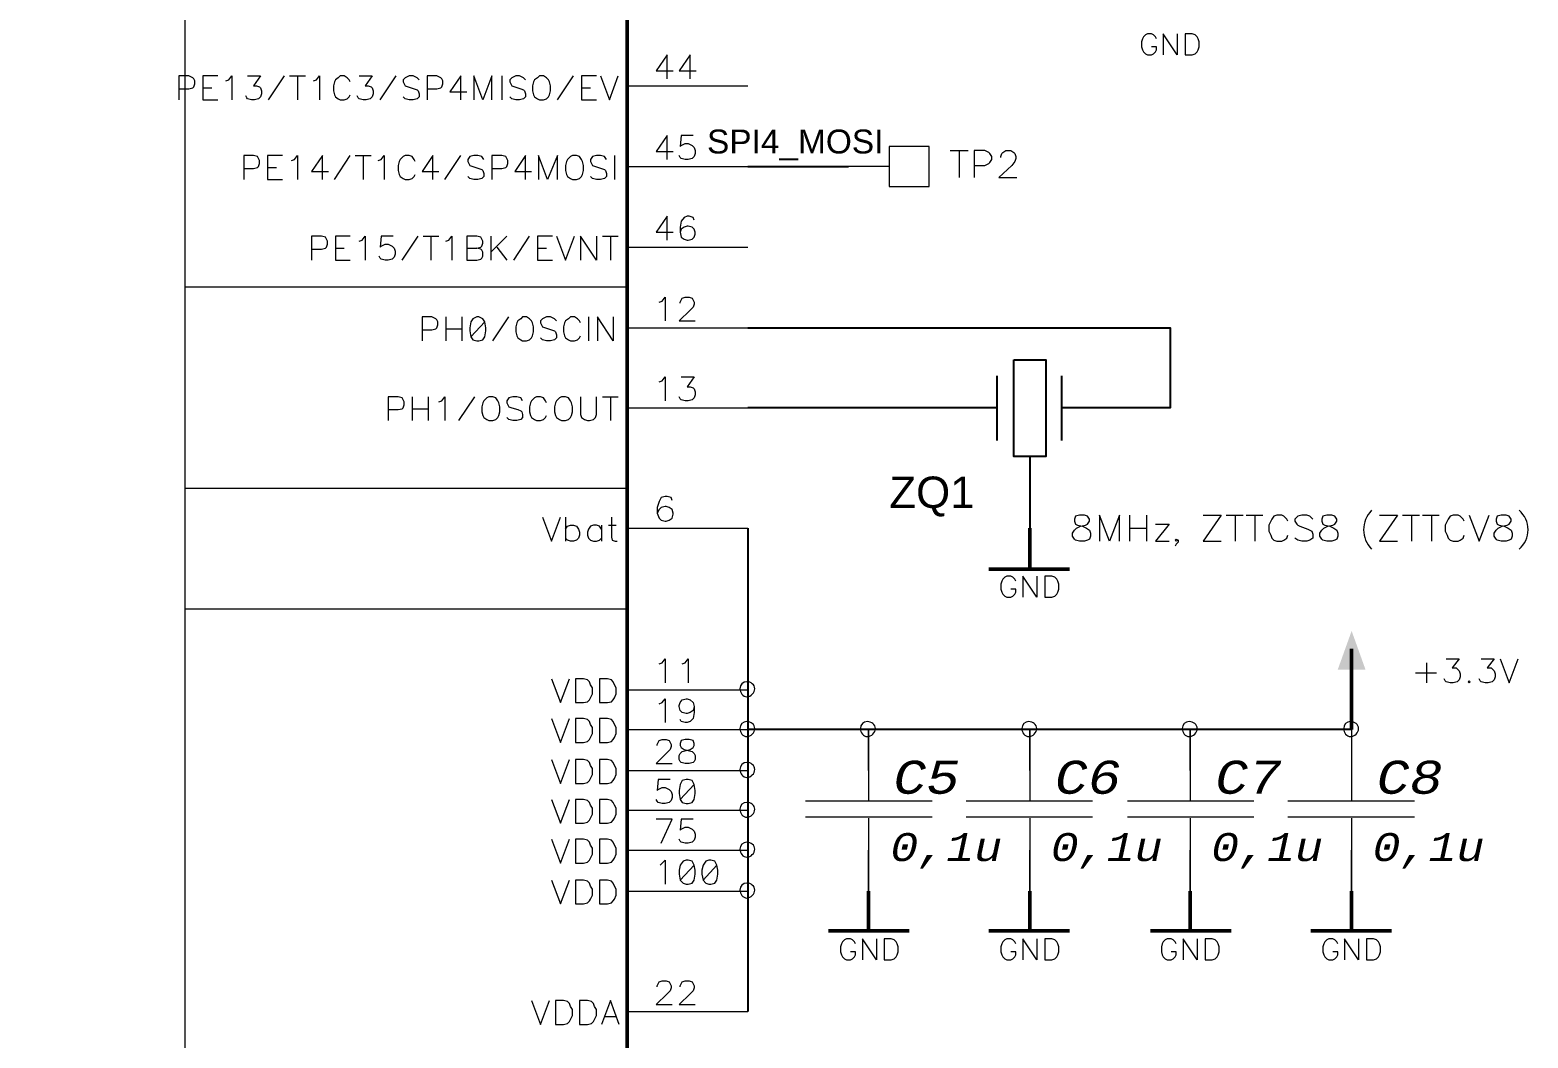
# Model space of a CAD drawing. Header units: millimetres. Extents: x -2024 to 917, y -725 to 13.
# Drawn here: x -1474.2 to -1411.6, y -160.2 to -118 of the extents above; entities that cross this region are included whole.
import ezdxf

# ---------------------------------------------------------------- set-up
doc = ezdxf.new("R2010")
doc.units = ezdxf.units.MM
doc.styles.add('PDF Arial', font='arial.ttf')
doc.styles.add('PDF Courier New Italic', font='couri.ttf')
doc.styles.get("Standard").update_dxf_attribs({"font": 'arial.ttf'})

msp = doc.modelspace()

# ---------------------------------------------------------------- linework, layer by layer
at = {"color": 7, "lineweight": 50}
msp.add_lwpolyline([(-1449.233, -21.143), (-1449.233, -192.685), (-1494.649, -192.685), (-1494.649, -21.143)], close=True, dxfattribs=at)
at = {"color": 7, "lineweight": 18}
for points in [[(-1467.733, -21.143), (-1467.733, -192.685)], [(-1427.108, -118.393), (-1427.149, -118.31), (-1427.233, -118.227), (-1427.316, -118.185), (-1427.483, -118.185), (-1427.566, -118.227), (-1427.649, -118.31), (-1427.691, -118.393), (-1427.733, -118.518), (-1427.733, -118.727), (-1427.691, -118.852), (-1427.649, -118.935), (-1427.566, -119.018), (-1427.483, -119.06), (-1427.316, -119.06), (-1427.233, -119.018), (-1427.149, -118.935), (-1427.108, -118.852), (-1427.108, -118.727), (-1427.316, -118.727)], [(-1426.233, -118.185), (-1426.233, -119.06), (-1426.816, -118.185), (-1426.816, -119.06)], [(-1447.566, -120.06), (-1447.566, -119.06), (-1448.024, -119.727), (-1447.316, -119.727)], [(-1446.608, -120.06), (-1446.608, -119.06), (-1447.066, -119.727), (-1446.358, -119.727)], [(-1467.983, -120.477), (-1467.566, -120.477), (-1467.399, -120.435), (-1467.358, -120.393), (-1467.316, -120.268), (-1467.316, -120.143), (-1467.358, -120.06), (-1467.399, -120.018), (-1467.566, -119.935), (-1467.983, -119.935), (-1467.983, -120.935)], [(-1466.358, -119.935), (-1466.983, -119.935), (-1466.983, -120.935), (-1466.358, -120.935)], [(-1466.024, -120.143), (-1465.899, -120.102), (-1465.774, -119.935), (-1465.774, -120.935)], [(-1465.108, -119.935), (-1464.566, -119.935), (-1464.858, -120.352), (-1464.733, -120.352), (-1464.608, -120.393), (-1464.566, -120.435), (-1464.524, -120.56), (-1464.524, -120.685), (-1464.566, -120.81), (-1464.649, -120.893), (-1464.816, -120.935), (-1464.941, -120.935), (-1465.108, -120.893), (-1465.149, -120.852), (-1465.191, -120.768)], [(-1464.233, -120.935), (-1463.566, -119.935)], [(-1463.358, -119.935), (-1462.691, -119.935)], [(-1463.024, -119.935), (-1463.024, -120.935)], [(-1462.358, -120.143), (-1462.233, -120.102), (-1462.108, -119.935), (-1462.108, -120.935)], [(-1460.816, -120.185), (-1460.858, -120.102), (-1460.941, -120.018), (-1461.066, -119.935), (-1461.233, -119.935), (-1461.316, -120.018), (-1461.441, -120.102), (-1461.483, -120.185), (-1461.524, -120.352), (-1461.524, -120.56), (-1461.483, -120.727), (-1461.441, -120.81), (-1461.316, -120.893), (-1461.233, -120.935), (-1461.066, -120.935), (-1460.941, -120.893), (-1460.858, -120.81), (-1460.816, -120.727)], [(-1460.441, -119.935), (-1459.899, -119.935), (-1460.191, -120.352), (-1460.066, -120.352), (-1459.941, -120.393), (-1459.899, -120.435), (-1459.858, -120.56), (-1459.858, -120.685), (-1459.899, -120.81), (-1459.983, -120.893), (-1460.149, -120.935), (-1460.274, -120.935), (-1460.441, -120.893), (-1460.483, -120.852), (-1460.524, -120.768)], [(-1459.566, -120.935), (-1458.899, -119.935)], [(-1457.941, -120.102), (-1458.024, -120.018), (-1458.191, -119.935), (-1458.358, -119.935), (-1458.524, -120.018), (-1458.608, -120.102), (-1458.608, -120.185), (-1458.566, -120.268), (-1458.524, -120.352), (-1458.399, -120.393), (-1458.149, -120.477), (-1458.024, -120.518), (-1457.983, -120.56), (-1457.941, -120.685), (-1457.941, -120.81), (-1458.024, -120.893), (-1458.191, -120.935), (-1458.358, -120.935), (-1458.524, -120.893), (-1458.608, -120.81)], [(-1457.608, -120.477), (-1457.191, -120.477), (-1457.024, -120.435), (-1456.983, -120.393), (-1456.941, -120.268), (-1456.941, -120.143), (-1456.983, -120.06), (-1457.024, -120.018), (-1457.191, -119.935), (-1457.608, -119.935), (-1457.608, -120.935)], [(-1456.191, -120.935), (-1456.191, -119.935), (-1456.649, -120.602), (-1455.941, -120.602)], [(-1454.899, -120.935), (-1454.899, -119.935), (-1455.274, -120.935), (-1455.649, -119.935), (-1455.649, -120.935)], [(-1454.483, -119.935), (-1454.483, -120.935)], [(-1453.483, -120.102), (-1453.566, -120.018), (-1453.733, -119.935), (-1453.899, -119.935), (-1454.066, -120.018), (-1454.149, -120.102), (-1454.149, -120.185), (-1454.108, -120.268), (-1454.066, -120.352), (-1453.941, -120.393), (-1453.691, -120.477), (-1453.566, -120.518), (-1453.524, -120.56), (-1453.483, -120.685), (-1453.483, -120.81), (-1453.566, -120.893), (-1453.733, -120.935), (-1453.899, -120.935), (-1454.066, -120.893), (-1454.149, -120.81)], [(-1452.149, -120.935), (-1451.483, -119.935)], [(-1450.524, -119.935), (-1451.149, -119.935), (-1451.149, -120.935), (-1450.524, -120.935)], [(-1450.358, -119.935), (-1449.983, -120.935), (-1449.608, -119.935)], [(-1466.983, -120.435), (-1466.608, -120.435)], [(-1451.149, -120.435), (-1450.774, -120.435)], [(-1447.566, -123.435), (-1447.566, -122.435), (-1448.024, -123.102), (-1447.316, -123.102)], [(-1446.483, -122.435), (-1446.983, -122.435), (-1447.024, -122.893), (-1446.983, -122.852), (-1446.816, -122.768), (-1446.691, -122.768), (-1446.524, -122.852), (-1446.441, -122.935), (-1446.399, -123.06), (-1446.399, -123.185), (-1446.441, -123.31), (-1446.524, -123.393), (-1446.691, -123.435), (-1446.816, -123.435), (-1446.983, -123.393), (-1447.024, -123.352), (-1447.066, -123.268)], [(-1465.274, -123.81), (-1464.858, -123.81), (-1464.691, -123.768), (-1464.649, -123.727), (-1464.608, -123.602), (-1464.608, -123.477), (-1464.649, -123.393), (-1464.691, -123.31), (-1464.858, -123.268), (-1465.274, -123.268), (-1465.274, -124.268)], [(-1463.649, -123.268), (-1464.274, -123.268), (-1464.274, -124.268), (-1463.649, -124.268)], [(-1463.274, -123.477), (-1463.149, -123.435), (-1463.024, -123.268), (-1463.024, -124.268)], [(-1461.983, -124.268), (-1461.983, -123.268), (-1462.441, -123.935), (-1461.733, -123.935)], [(-1461.483, -124.268), (-1460.816, -123.268)], [(-1460.608, -123.268), (-1459.941, -123.268)], [(-1460.274, -123.268), (-1460.274, -124.268)], [(-1459.649, -123.477), (-1459.524, -123.435), (-1459.399, -123.268), (-1459.399, -124.268)], [(-1458.108, -123.518), (-1458.149, -123.435), (-1458.233, -123.31), (-1458.358, -123.268), (-1458.524, -123.268), (-1458.608, -123.31), (-1458.733, -123.435), (-1458.774, -123.518), (-1458.816, -123.685), (-1458.816, -123.893), (-1458.774, -124.06), (-1458.733, -124.143), (-1458.608, -124.227), (-1458.524, -124.268), (-1458.358, -124.268), (-1458.233, -124.227), (-1458.149, -124.143), (-1458.108, -124.06)], [(-1457.358, -124.268), (-1457.358, -123.268), (-1457.816, -123.935), (-1457.108, -123.935)], [(-1456.858, -124.268), (-1456.191, -123.268)], [(-1455.233, -123.435), (-1455.316, -123.31), (-1455.483, -123.268), (-1455.649, -123.268), (-1455.816, -123.31), (-1455.899, -123.435), (-1455.899, -123.518), (-1455.858, -123.602), (-1455.816, -123.685), (-1455.691, -123.727), (-1455.441, -123.81), (-1455.316, -123.852), (-1455.274, -123.893), (-1455.233, -124.018), (-1455.233, -124.143), (-1455.316, -124.227), (-1455.483, -124.268), (-1455.649, -124.268), (-1455.816, -124.227), (-1455.899, -124.143)], [(-1454.899, -123.81), (-1454.483, -123.81), (-1454.316, -123.768), (-1454.274, -123.727), (-1454.233, -123.602), (-1454.233, -123.477), (-1454.274, -123.393), (-1454.316, -123.31), (-1454.483, -123.268), (-1454.899, -123.268), (-1454.899, -124.268)], [(-1453.483, -124.268), (-1453.483, -123.268), (-1453.941, -123.935), (-1453.233, -123.935)], [(-1452.149, -124.268), (-1452.149, -123.268), (-1452.566, -124.268), (-1452.941, -123.268), (-1452.941, -124.268)], [(-1450.108, -123.435), (-1450.191, -123.31), (-1450.358, -123.268), (-1450.524, -123.268), (-1450.691, -123.31), (-1450.774, -123.435), (-1450.774, -123.518), (-1450.733, -123.602), (-1450.691, -123.685), (-1450.566, -123.727), (-1450.316, -123.81), (-1450.191, -123.852), (-1450.149, -123.893), (-1450.108, -124.018), (-1450.108, -124.143), (-1450.191, -124.227), (-1450.358, -124.268), (-1450.524, -124.268), (-1450.691, -124.227), (-1450.774, -124.143)], [(-1449.774, -123.268), (-1449.774, -124.268)], [(-1435.733, -123.06), (-1434.983, -123.06)], [(-1435.358, -123.06), (-1435.358, -124.185)], [(-1434.733, -123.685), (-1434.274, -123.685), (-1434.108, -123.602), (-1434.066, -123.56), (-1433.983, -123.435), (-1433.983, -123.31), (-1434.066, -123.185), (-1434.108, -123.143), (-1434.274, -123.06), (-1434.733, -123.06), (-1434.733, -124.185)], [(-1433.608, -123.352), (-1433.608, -123.31), (-1433.566, -123.185), (-1433.524, -123.143), (-1433.399, -123.06), (-1433.191, -123.06), (-1433.066, -123.143), (-1433.024, -123.185), (-1432.983, -123.31), (-1432.983, -123.393), (-1433.024, -123.518), (-1433.149, -123.685), (-1433.691, -124.185), (-1432.941, -124.185)], [(-1464.274, -123.768), (-1463.899, -123.768)], [(-1447.566, -126.81), (-1447.566, -125.81), (-1448.024, -126.477), (-1447.316, -126.477)], [(-1446.441, -125.977), (-1446.483, -125.852), (-1446.649, -125.81), (-1446.733, -125.81), (-1446.858, -125.852), (-1446.983, -126.018), (-1447.024, -126.268), (-1447.024, -126.477), (-1446.983, -126.685), (-1446.858, -126.768), (-1446.733, -126.81), (-1446.691, -126.81), (-1446.524, -126.768), (-1446.441, -126.685), (-1446.399, -126.56), (-1446.399, -126.477), (-1446.441, -126.352), (-1446.524, -126.268), (-1446.691, -126.227), (-1446.733, -126.227), (-1446.858, -126.268), (-1446.983, -126.352), (-1447.024, -126.477)], [(-1462.441, -127.185), (-1462.024, -127.185), (-1461.858, -127.143), (-1461.816, -127.102), (-1461.774, -126.977), (-1461.774, -126.852), (-1461.816, -126.768), (-1461.858, -126.685), (-1462.024, -126.643), (-1462.441, -126.643), (-1462.441, -127.643)], [(-1460.816, -126.643), (-1461.441, -126.643), (-1461.441, -127.643), (-1460.816, -127.643)], [(-1461.441, -127.143), (-1461.066, -127.143)], [(-1460.441, -126.852), (-1460.316, -126.81), (-1460.191, -126.643), (-1460.191, -127.643)], [(-1459.024, -126.643), (-1459.524, -126.643), (-1459.566, -127.102), (-1459.524, -127.06), (-1459.358, -126.977), (-1459.233, -126.977), (-1459.066, -127.06), (-1458.983, -127.143), (-1458.941, -127.268), (-1458.941, -127.393), (-1458.983, -127.518), (-1459.066, -127.602), (-1459.233, -127.643), (-1459.358, -127.643), (-1459.524, -127.602), (-1459.566, -127.56), (-1459.608, -127.477)], [(-1458.649, -127.643), (-1457.983, -126.643)], [(-1457.774, -126.643), (-1457.108, -126.643)], [(-1457.441, -126.643), (-1457.441, -127.643)], [(-1456.816, -126.852), (-1456.691, -126.81), (-1456.566, -126.643), (-1456.566, -127.643)], [(-1455.941, -127.143), (-1455.524, -127.143)], [(-1454.941, -126.643), (-1454.941, -127.643)], [(-1454.274, -126.643), (-1454.941, -127.31)], [(-1454.691, -127.102), (-1454.274, -127.643)], [(-1453.983, -127.643), (-1453.316, -126.643)], [(-1452.358, -126.643), (-1452.983, -126.643), (-1452.983, -127.643), (-1452.358, -127.643)], [(-1452.983, -127.143), (-1452.608, -127.143)], [(-1452.191, -126.643), (-1451.816, -127.643), (-1451.441, -126.643)], [(-1450.524, -126.643), (-1450.524, -127.643), (-1451.191, -126.643), (-1451.191, -127.643)], [(-1450.274, -126.643), (-1449.608, -126.643)], [(-1449.941, -126.643), (-1449.941, -127.643)], [(-1449.233, -128.768), (-1467.733, -128.768)], [(-1447.899, -129.393), (-1447.774, -129.352), (-1447.649, -129.185), (-1447.649, -130.185)], [(-1447.024, -129.435), (-1447.024, -129.393), (-1446.983, -129.31), (-1446.941, -129.227), (-1446.816, -129.185), (-1446.649, -129.185), (-1446.524, -129.227), (-1446.483, -129.31), (-1446.441, -129.393), (-1446.441, -129.477), (-1446.483, -129.602), (-1446.608, -129.727), (-1447.066, -130.185), (-1446.399, -130.185)], [(-1457.816, -130.56), (-1457.399, -130.56), (-1457.233, -130.518), (-1457.191, -130.477), (-1457.149, -130.352), (-1457.149, -130.227), (-1457.191, -130.143), (-1457.233, -130.102), (-1457.399, -130.018), (-1457.816, -130.018), (-1457.816, -131.018)], [(-1456.816, -130.018), (-1456.816, -131.018)], [(-1456.149, -130.018), (-1456.149, -131.018)], [(-1455.191, -130.227), (-1455.774, -130.852)], [(-1454.858, -131.018), (-1454.191, -130.018)], [(-1452.191, -130.185), (-1452.274, -130.102), (-1452.441, -130.018), (-1452.608, -130.018), (-1452.774, -130.102), (-1452.858, -130.185), (-1452.858, -130.268), (-1452.816, -130.352), (-1452.774, -130.435), (-1452.649, -130.477), (-1452.399, -130.56), (-1452.274, -130.602), (-1452.233, -130.643), (-1452.191, -130.768), (-1452.191, -130.893), (-1452.274, -130.977), (-1452.441, -131.018), (-1452.608, -131.018), (-1452.774, -130.977), (-1452.858, -130.893)], [(-1451.191, -130.268), (-1451.233, -130.185), (-1451.316, -130.102), (-1451.441, -130.018), (-1451.608, -130.018), (-1451.691, -130.102), (-1451.816, -130.185), (-1451.858, -130.268), (-1451.899, -130.435), (-1451.899, -130.643), (-1451.858, -130.81), (-1451.816, -130.893), (-1451.691, -130.977), (-1451.608, -131.018), (-1451.441, -131.018), (-1451.316, -130.977), (-1451.233, -130.893), (-1451.191, -130.81)], [(-1450.858, -130.018), (-1450.858, -131.018)], [(-1449.816, -130.018), (-1449.816, -131.018), (-1450.483, -130.018), (-1450.483, -131.018)], [(-1456.816, -130.518), (-1456.149, -130.518)], [(-1447.899, -132.727), (-1447.774, -132.685), (-1447.649, -132.518), (-1447.649, -133.518)], [(-1446.983, -132.518), (-1446.441, -132.518), (-1446.733, -132.935), (-1446.608, -132.935), (-1446.483, -132.977), (-1446.441, -133.018), (-1446.399, -133.143), (-1446.399, -133.268), (-1446.441, -133.393), (-1446.524, -133.477), (-1446.691, -133.518), (-1446.816, -133.518), (-1446.983, -133.477), (-1447.024, -133.435), (-1447.066, -133.352)], [(-1459.233, -133.893), (-1458.816, -133.893), (-1458.649, -133.852), (-1458.608, -133.81), (-1458.566, -133.685), (-1458.566, -133.56), (-1458.608, -133.477), (-1458.649, -133.393), (-1458.816, -133.352), (-1459.233, -133.352), (-1459.233, -134.352)], [(-1458.233, -133.352), (-1458.233, -134.352)], [(-1457.566, -133.352), (-1457.566, -134.352)], [(-1457.108, -133.56), (-1456.983, -133.518), (-1456.858, -133.352), (-1456.858, -134.352)], [(-1456.274, -134.352), (-1455.608, -133.352)], [(-1453.608, -133.518), (-1453.691, -133.393), (-1453.858, -133.352), (-1454.024, -133.352), (-1454.191, -133.393), (-1454.274, -133.518), (-1454.274, -133.602), (-1454.233, -133.685), (-1454.191, -133.768), (-1454.066, -133.81), (-1453.816, -133.893), (-1453.691, -133.935), (-1453.649, -133.977), (-1453.608, -134.102), (-1453.608, -134.227), (-1453.691, -134.31), (-1453.858, -134.352), (-1454.024, -134.352), (-1454.191, -134.31), (-1454.274, -134.227)], [(-1452.608, -133.602), (-1452.649, -133.518), (-1452.733, -133.393), (-1452.858, -133.352), (-1453.024, -133.352), (-1453.108, -133.393), (-1453.233, -133.518), (-1453.274, -133.602), (-1453.316, -133.768), (-1453.316, -133.977), (-1453.274, -134.143), (-1453.233, -134.227), (-1453.108, -134.31), (-1453.024, -134.352), (-1452.858, -134.352), (-1452.733, -134.31), (-1452.649, -134.227), (-1452.608, -134.143)], [(-1451.191, -133.352), (-1451.191, -134.102), (-1451.149, -134.227), (-1451.024, -134.31), (-1450.899, -134.352), (-1450.816, -134.352), (-1450.649, -134.31), (-1450.566, -134.227), (-1450.524, -134.102), (-1450.524, -133.352)], [(-1450.274, -133.352), (-1449.608, -133.352)], [(-1449.941, -133.352), (-1449.941, -134.352)], [(-1458.233, -133.852), (-1457.566, -133.852)], [(-1449.233, -137.185), (-1467.733, -137.185)], [(-1447.358, -137.685), (-1447.399, -137.56), (-1447.566, -137.518), (-1447.649, -137.518), (-1447.816, -137.56), (-1447.899, -137.727), (-1447.983, -137.977), (-1447.983, -138.227), (-1447.899, -138.435), (-1447.816, -138.518), (-1447.649, -138.56), (-1447.608, -138.56), (-1447.483, -138.518), (-1447.358, -138.435), (-1447.316, -138.268), (-1447.316, -138.227), (-1447.358, -138.06), (-1447.483, -137.977), (-1447.608, -137.935), (-1447.649, -137.935), (-1447.816, -137.977), (-1447.899, -138.06), (-1447.983, -138.227)], [(-1452.774, -138.393), (-1452.399, -139.393), (-1452.024, -138.393)], [(-1451.816, -138.393), (-1451.816, -139.393)], [(-1449.899, -138.393), (-1449.899, -139.227), (-1449.858, -139.352), (-1449.733, -139.393), (-1449.649, -139.393)], [(-1428.649, -139.393), (-1428.649, -138.31), (-1429.066, -139.393), (-1429.483, -138.31), (-1429.483, -139.393)], [(-1428.233, -138.31), (-1428.233, -139.393)], [(-1427.524, -138.31), (-1427.524, -139.393)], [(-1425.149, -138.31), (-1424.399, -138.31), (-1425.149, -139.393), (-1424.399, -139.393)], [(-1424.191, -138.31), (-1423.483, -138.31)], [(-1423.816, -138.31), (-1423.816, -139.393)], [(-1423.358, -138.31), (-1422.649, -138.31)], [(-1422.983, -138.31), (-1422.983, -139.393)], [(-1421.608, -138.56), (-1421.649, -138.477), (-1421.774, -138.352), (-1421.858, -138.31), (-1422.066, -138.31), (-1422.191, -138.352), (-1422.274, -138.477), (-1422.316, -138.56), (-1422.399, -138.727), (-1422.399, -138.977), (-1422.316, -139.143), (-1422.274, -139.268), (-1422.191, -139.352), (-1422.066, -139.393), (-1421.858, -139.393), (-1421.774, -139.352), (-1421.649, -139.268), (-1421.608, -139.143)], [(-1420.566, -138.477), (-1420.691, -138.352), (-1420.816, -138.31), (-1421.024, -138.31), (-1421.191, -138.352), (-1421.316, -138.477), (-1421.316, -138.56), (-1421.233, -138.685), (-1421.191, -138.727), (-1421.108, -138.768), (-1420.774, -138.893), (-1420.691, -138.935), (-1420.608, -138.977), (-1420.566, -139.102), (-1420.566, -139.268), (-1420.691, -139.352), (-1420.816, -139.393), (-1421.024, -139.393), (-1421.191, -139.352), (-1421.316, -139.268)], [(-1417.774, -138.31), (-1417.024, -138.31), (-1417.774, -139.393), (-1417.024, -139.393)], [(-1416.816, -138.31), (-1416.108, -138.31)], [(-1416.441, -138.31), (-1416.441, -139.393)], [(-1415.983, -138.31), (-1415.274, -138.31)], [(-1415.608, -138.31), (-1415.608, -139.393)], [(-1414.233, -138.56), (-1414.274, -138.477), (-1414.399, -138.352), (-1414.483, -138.31), (-1414.691, -138.31), (-1414.816, -138.352), (-1414.899, -138.477), (-1414.941, -138.56), (-1415.024, -138.727), (-1415.024, -138.977), (-1414.941, -139.143), (-1414.899, -139.268), (-1414.816, -139.352), (-1414.691, -139.393), (-1414.483, -139.393), (-1414.399, -139.352), (-1414.274, -139.268), (-1414.233, -139.143)], [(-1414.024, -138.31), (-1413.608, -139.393), (-1413.191, -138.31)], [(-1451.816, -138.893), (-1451.733, -138.768), (-1451.608, -138.727), (-1451.483, -138.727), (-1451.358, -138.768), (-1451.274, -138.893), (-1451.233, -139.018), (-1451.233, -139.143), (-1451.274, -139.268), (-1451.358, -139.352), (-1451.483, -139.393), (-1451.608, -139.393), (-1451.733, -139.352), (-1451.816, -139.268)], [(-1450.316, -138.893), (-1450.399, -138.768), (-1450.524, -138.727), (-1450.649, -138.727), (-1450.774, -138.768), (-1450.858, -138.893), (-1450.899, -139.018), (-1450.899, -139.143), (-1450.858, -139.268), (-1450.774, -139.352), (-1450.649, -139.393), (-1450.524, -139.393), (-1450.399, -139.352), (-1450.316, -139.268)], [(-1450.316, -138.727), (-1450.316, -139.393)], [(-1450.024, -138.727), (-1449.691, -138.727)], [(-1428.233, -138.852), (-1427.524, -138.852)], [(-1427.149, -138.685), (-1426.566, -138.685), (-1427.149, -139.393), (-1426.566, -139.393)], [(-1426.191, -139.352), (-1426.274, -139.393), (-1426.316, -139.352), (-1426.274, -139.31), (-1426.191, -139.352), (-1426.191, -139.435), (-1426.274, -139.518), (-1426.316, -139.602)], [(-1432.983, -141.06), (-1433.024, -140.977), (-1433.108, -140.893), (-1433.191, -140.852), (-1433.358, -140.852), (-1433.441, -140.893), (-1433.524, -140.977), (-1433.566, -141.06), (-1433.608, -141.185), (-1433.608, -141.393), (-1433.566, -141.518), (-1433.524, -141.602), (-1433.441, -141.685), (-1433.358, -141.727), (-1433.191, -141.727), (-1433.108, -141.685), (-1433.024, -141.602), (-1432.983, -141.518), (-1432.983, -141.393), (-1433.191, -141.393)], [(-1432.108, -140.852), (-1432.108, -141.727), (-1432.691, -140.852), (-1432.691, -141.727)], [(-1449.233, -142.227), (-1467.733, -142.227)], [(-1447.899, -144.518), (-1447.774, -144.477), (-1447.649, -144.31), (-1447.649, -145.31)], [(-1446.941, -144.518), (-1446.816, -144.477), (-1446.691, -144.31), (-1446.691, -145.31)], [(-1415.816, -144.477), (-1415.816, -145.31)], [(-1414.983, -144.31), (-1414.441, -144.31), (-1414.733, -144.685), (-1414.566, -144.685), (-1414.483, -144.768), (-1414.441, -144.81), (-1414.399, -144.935), (-1414.399, -145.06), (-1414.441, -145.185), (-1414.524, -145.268), (-1414.691, -145.31), (-1414.816, -145.31), (-1414.983, -145.268), (-1415.024, -145.227), (-1415.066, -145.143)], [(-1413.524, -144.31), (-1412.983, -144.31), (-1413.274, -144.685), (-1413.108, -144.685), (-1413.024, -144.768), (-1412.983, -144.81), (-1412.941, -144.935), (-1412.941, -145.06), (-1412.983, -145.185), (-1413.066, -145.268), (-1413.233, -145.31), (-1413.358, -145.31), (-1413.524, -145.268), (-1413.566, -145.227), (-1413.608, -145.143)], [(-1412.733, -144.31), (-1412.358, -145.31), (-1411.983, -144.31)], [(-1452.399, -145.143), (-1452.024, -146.143), (-1451.649, -145.143)], [(-1416.274, -144.893), (-1415.399, -144.893)], [(-1447.899, -146.185), (-1447.774, -146.143), (-1447.649, -145.977), (-1447.649, -146.977)], [(-1446.441, -146.31), (-1446.483, -146.477), (-1446.608, -146.56), (-1446.733, -146.602), (-1446.774, -146.602), (-1446.941, -146.56), (-1447.024, -146.477), (-1447.066, -146.31), (-1447.066, -146.268), (-1447.024, -146.143), (-1446.941, -146.018), (-1446.774, -145.977), (-1446.733, -145.977), (-1446.608, -146.018), (-1446.483, -146.143), (-1446.441, -146.31), (-1446.441, -146.56), (-1446.483, -146.81), (-1446.608, -146.935), (-1446.733, -146.977), (-1446.816, -146.977), (-1446.983, -146.935), (-1447.024, -146.852)], [(-1452.399, -146.81), (-1452.024, -147.81), (-1451.649, -146.81)], [(-1447.983, -147.935), (-1447.983, -147.893), (-1447.941, -147.81), (-1447.899, -147.727), (-1447.774, -147.685), (-1447.608, -147.685), (-1447.483, -147.727), (-1447.441, -147.81), (-1447.399, -147.893), (-1447.399, -147.977), (-1447.441, -148.102), (-1447.566, -148.227), (-1448.024, -148.685), (-1447.358, -148.685)], [(-1452.399, -148.518), (-1452.024, -149.518), (-1451.649, -148.518)], [(-1447.441, -149.352), (-1447.941, -149.352), (-1447.983, -149.81), (-1447.941, -149.768), (-1447.774, -149.685), (-1447.649, -149.685), (-1447.483, -149.768), (-1447.399, -149.852), (-1447.358, -149.977), (-1447.358, -150.102), (-1447.399, -150.227), (-1447.483, -150.31), (-1447.649, -150.352), (-1447.774, -150.352), (-1447.941, -150.31), (-1447.983, -150.268), (-1448.024, -150.185)], [(-1446.441, -149.56), (-1447.024, -150.185)], [(-1452.399, -150.185), (-1452.024, -151.185), (-1451.649, -150.185)], [(-1447.816, -152.018), (-1447.358, -151.018), (-1448.024, -151.018)], [(-1446.483, -151.018), (-1446.983, -151.018), (-1447.024, -151.477), (-1446.983, -151.435), (-1446.816, -151.352), (-1446.691, -151.352), (-1446.524, -151.435), (-1446.441, -151.518), (-1446.399, -151.643), (-1446.399, -151.768), (-1446.441, -151.893), (-1446.524, -151.977), (-1446.691, -152.018), (-1446.816, -152.018), (-1446.983, -151.977), (-1447.024, -151.935), (-1447.066, -151.852)], [(-1452.399, -151.852), (-1452.024, -152.852), (-1451.649, -151.852)], [(-1447.858, -152.935), (-1447.774, -152.852), (-1447.649, -152.727), (-1447.649, -153.727)], [(-1446.441, -152.935), (-1447.024, -153.56)], [(-1445.483, -152.935), (-1446.066, -153.56)], [(-1452.399, -153.56), (-1452.024, -154.56), (-1451.649, -153.56)], [(-1439.691, -156.227), (-1439.733, -156.143), (-1439.816, -156.06), (-1439.899, -156.018), (-1440.066, -156.018), (-1440.149, -156.06), (-1440.233, -156.143), (-1440.274, -156.227), (-1440.316, -156.352), (-1440.316, -156.56), (-1440.274, -156.685), (-1440.233, -156.768), (-1440.149, -156.852), (-1440.066, -156.893), (-1439.899, -156.893), (-1439.816, -156.852), (-1439.733, -156.768), (-1439.691, -156.685), (-1439.691, -156.56), (-1439.899, -156.56)], [(-1438.816, -156.018), (-1438.816, -156.893), (-1439.399, -156.018), (-1439.399, -156.893)], [(-1432.983, -156.227), (-1433.024, -156.143), (-1433.108, -156.06), (-1433.191, -156.018), (-1433.358, -156.018), (-1433.441, -156.06), (-1433.524, -156.143), (-1433.566, -156.227), (-1433.608, -156.352), (-1433.608, -156.56), (-1433.566, -156.685), (-1433.524, -156.768), (-1433.441, -156.852), (-1433.358, -156.893), (-1433.191, -156.893), (-1433.108, -156.852), (-1433.024, -156.768), (-1432.983, -156.685), (-1432.983, -156.56), (-1433.191, -156.56)], [(-1432.108, -156.018), (-1432.108, -156.893), (-1432.691, -156.018), (-1432.691, -156.893)], [(-1426.274, -156.227), (-1426.316, -156.143), (-1426.399, -156.06), (-1426.483, -156.018), (-1426.649, -156.018), (-1426.733, -156.06), (-1426.816, -156.143), (-1426.858, -156.227), (-1426.899, -156.352), (-1426.899, -156.56), (-1426.858, -156.685), (-1426.816, -156.768), (-1426.733, -156.852), (-1426.649, -156.893), (-1426.483, -156.893), (-1426.399, -156.852), (-1426.316, -156.768), (-1426.274, -156.685), (-1426.274, -156.56), (-1426.483, -156.56)], [(-1425.399, -156.018), (-1425.399, -156.893), (-1425.983, -156.018), (-1425.983, -156.893)], [(-1419.524, -156.227), (-1419.566, -156.143), (-1419.649, -156.06), (-1419.733, -156.018), (-1419.899, -156.018), (-1419.983, -156.06), (-1420.066, -156.143), (-1420.108, -156.227), (-1420.149, -156.352), (-1420.149, -156.56), (-1420.108, -156.685), (-1420.066, -156.768), (-1419.983, -156.852), (-1419.899, -156.893), (-1419.733, -156.893), (-1419.649, -156.852), (-1419.566, -156.768), (-1419.524, -156.685), (-1419.524, -156.56), (-1419.733, -156.56)], [(-1418.649, -156.018), (-1418.649, -156.893), (-1419.233, -156.018), (-1419.233, -156.893)], [(-1447.983, -158.018), (-1447.983, -157.977), (-1447.941, -157.893), (-1447.899, -157.81), (-1447.774, -157.768), (-1447.608, -157.768), (-1447.483, -157.81), (-1447.441, -157.893), (-1447.399, -157.977), (-1447.399, -158.06), (-1447.441, -158.185), (-1447.566, -158.31), (-1448.024, -158.768), (-1447.358, -158.768)], [(-1447.024, -158.018), (-1447.024, -157.977), (-1446.983, -157.893), (-1446.941, -157.81), (-1446.816, -157.768), (-1446.649, -157.768), (-1446.524, -157.81), (-1446.483, -157.893), (-1446.441, -157.977), (-1446.441, -158.06), (-1446.483, -158.185), (-1446.608, -158.31), (-1447.066, -158.768), (-1446.399, -158.768)], [(-1453.233, -158.602), (-1452.858, -159.602), (-1452.483, -158.602)], [(-1449.566, -159.602), (-1449.941, -158.602), (-1450.316, -159.602)], [(-1450.191, -159.268), (-1449.691, -159.268)]]:
    msp.add_lwpolyline(points, dxfattribs=at)
for points in [[(-1425.899, -118.185), (-1425.899, -119.06), (-1425.608, -119.06), (-1425.483, -119.018), (-1425.399, -118.935), (-1425.358, -118.852), (-1425.316, -118.727), (-1425.316, -118.518), (-1425.358, -118.393), (-1425.399, -118.31), (-1425.483, -118.227), (-1425.608, -118.185)], [(-1452.899, -119.935), (-1452.983, -120.018), (-1453.108, -120.102), (-1453.149, -120.185), (-1453.191, -120.352), (-1453.191, -120.56), (-1453.149, -120.727), (-1453.108, -120.81), (-1452.983, -120.893), (-1452.899, -120.935), (-1452.733, -120.935), (-1452.608, -120.893), (-1452.524, -120.81), (-1452.483, -120.727), (-1452.441, -120.56), (-1452.441, -120.352), (-1452.483, -120.185), (-1452.524, -120.102), (-1452.608, -120.018), (-1452.733, -119.935)], [(-1451.524, -123.268), (-1451.608, -123.31), (-1451.733, -123.435), (-1451.774, -123.518), (-1451.816, -123.685), (-1451.816, -123.893), (-1451.774, -124.06), (-1451.733, -124.143), (-1451.608, -124.227), (-1451.524, -124.268), (-1451.358, -124.268), (-1451.233, -124.227), (-1451.149, -124.143), (-1451.108, -124.06), (-1451.066, -123.893), (-1451.066, -123.685), (-1451.108, -123.518), (-1451.149, -123.435), (-1451.233, -123.31), (-1451.358, -123.268)], [(-1438.274, -124.56), (-1436.608, -124.56), (-1436.608, -122.893), (-1438.274, -122.893)], [(-1455.941, -126.643), (-1455.941, -127.643), (-1455.524, -127.643), (-1455.358, -127.602), (-1455.316, -127.56), (-1455.274, -127.477), (-1455.274, -127.31), (-1455.316, -127.227), (-1455.358, -127.185), (-1455.524, -127.143), (-1455.358, -127.102), (-1455.316, -127.06), (-1455.274, -126.935), (-1455.274, -126.852), (-1455.316, -126.768), (-1455.358, -126.685), (-1455.524, -126.643)], [(-1455.524, -130.018), (-1455.691, -130.102), (-1455.774, -130.227), (-1455.816, -130.477), (-1455.816, -130.602), (-1455.774, -130.852), (-1455.691, -130.977), (-1455.524, -131.018), (-1455.441, -131.018), (-1455.274, -130.977), (-1455.191, -130.852), (-1455.149, -130.602), (-1455.149, -130.477), (-1455.191, -130.227), (-1455.274, -130.102), (-1455.441, -130.018)], [(-1453.608, -130.018), (-1453.691, -130.102), (-1453.816, -130.185), (-1453.858, -130.268), (-1453.899, -130.435), (-1453.899, -130.643), (-1453.858, -130.81), (-1453.816, -130.893), (-1453.691, -130.977), (-1453.608, -131.018), (-1453.441, -131.018), (-1453.316, -130.977), (-1453.233, -130.893), (-1453.191, -130.81), (-1453.149, -130.643), (-1453.149, -130.435), (-1453.191, -130.268), (-1453.233, -130.185), (-1453.316, -130.102), (-1453.441, -130.018)], [(-1455.024, -133.352), (-1455.108, -133.393), (-1455.233, -133.518), (-1455.274, -133.602), (-1455.316, -133.768), (-1455.316, -133.977), (-1455.274, -134.143), (-1455.233, -134.227), (-1455.108, -134.31), (-1455.024, -134.352), (-1454.858, -134.352), (-1454.733, -134.31), (-1454.649, -134.227), (-1454.608, -134.143), (-1454.566, -133.977), (-1454.566, -133.768), (-1454.608, -133.602), (-1454.649, -133.518), (-1454.733, -133.393), (-1454.858, -133.352)], [(-1451.983, -133.352), (-1452.066, -133.393), (-1452.191, -133.518), (-1452.233, -133.602), (-1452.274, -133.768), (-1452.274, -133.977), (-1452.233, -134.143), (-1452.191, -134.227), (-1452.066, -134.31), (-1451.983, -134.352), (-1451.816, -134.352), (-1451.691, -134.31), (-1451.608, -134.227), (-1451.566, -134.143), (-1451.524, -133.977), (-1451.524, -133.768), (-1451.566, -133.602), (-1451.608, -133.518), (-1451.691, -133.393), (-1451.816, -133.352)], [(-1430.316, -138.31), (-1430.483, -138.352), (-1430.524, -138.477), (-1430.524, -138.56), (-1430.483, -138.685), (-1430.399, -138.727), (-1430.191, -138.768), (-1430.024, -138.852), (-1429.899, -138.935), (-1429.858, -139.06), (-1429.858, -139.185), (-1429.899, -139.31), (-1429.983, -139.352), (-1430.108, -139.393), (-1430.316, -139.393), (-1430.483, -139.352), (-1430.524, -139.31), (-1430.608, -139.185), (-1430.608, -139.06), (-1430.524, -138.935), (-1430.441, -138.852), (-1430.274, -138.768), (-1430.066, -138.727), (-1429.983, -138.685), (-1429.899, -138.56), (-1429.899, -138.477), (-1429.983, -138.352), (-1430.108, -138.31)], [(-1419.983, -138.31), (-1420.149, -138.352), (-1420.191, -138.477), (-1420.191, -138.56), (-1420.149, -138.685), (-1420.066, -138.727), (-1419.858, -138.768), (-1419.691, -138.852), (-1419.566, -138.935), (-1419.524, -139.06), (-1419.524, -139.185), (-1419.566, -139.31), (-1419.649, -139.352), (-1419.774, -139.393), (-1419.983, -139.393), (-1420.149, -139.352), (-1420.191, -139.31), (-1420.274, -139.185), (-1420.274, -139.06), (-1420.191, -138.935), (-1420.108, -138.852), (-1419.941, -138.768), (-1419.733, -138.727), (-1419.649, -138.685), (-1419.566, -138.56), (-1419.566, -138.477), (-1419.649, -138.352), (-1419.774, -138.31)], [(-1412.691, -138.31), (-1412.858, -138.352), (-1412.899, -138.477), (-1412.899, -138.56), (-1412.858, -138.685), (-1412.774, -138.727), (-1412.566, -138.768), (-1412.399, -138.852), (-1412.274, -138.935), (-1412.233, -139.06), (-1412.233, -139.185), (-1412.274, -139.31), (-1412.358, -139.352), (-1412.483, -139.393), (-1412.691, -139.393), (-1412.858, -139.352), (-1412.899, -139.31), (-1412.983, -139.185), (-1412.983, -139.06), (-1412.899, -138.935), (-1412.816, -138.852), (-1412.649, -138.768), (-1412.441, -138.727), (-1412.358, -138.685), (-1412.274, -138.56), (-1412.274, -138.477), (-1412.358, -138.352), (-1412.483, -138.31)], [(-1431.774, -140.852), (-1431.774, -141.727), (-1431.483, -141.727), (-1431.358, -141.685), (-1431.274, -141.602), (-1431.233, -141.518), (-1431.191, -141.393), (-1431.191, -141.185), (-1431.233, -141.06), (-1431.274, -140.977), (-1431.358, -140.893), (-1431.483, -140.852)], [(-1451.399, -145.143), (-1451.399, -146.143), (-1451.066, -146.143), (-1450.899, -146.102), (-1450.816, -146.018), (-1450.774, -145.935), (-1450.691, -145.768), (-1450.691, -145.518), (-1450.774, -145.393), (-1450.816, -145.268), (-1450.899, -145.185), (-1451.066, -145.143)], [(-1450.399, -145.143), (-1450.399, -146.143), (-1450.066, -146.143), (-1449.899, -146.102), (-1449.816, -146.018), (-1449.774, -145.935), (-1449.691, -145.768), (-1449.691, -145.518), (-1449.774, -145.393), (-1449.816, -145.268), (-1449.899, -145.185), (-1450.066, -145.143)], [(-1414.024, -145.227), (-1414.066, -145.268), (-1414.024, -145.31), (-1413.983, -145.268)], [(-1451.399, -146.81), (-1451.399, -147.81), (-1451.066, -147.81), (-1450.899, -147.768), (-1450.816, -147.685), (-1450.774, -147.602), (-1450.691, -147.435), (-1450.691, -147.185), (-1450.774, -147.06), (-1450.816, -146.935), (-1450.899, -146.852), (-1451.066, -146.81)], [(-1450.399, -146.81), (-1450.399, -147.81), (-1450.066, -147.81), (-1449.899, -147.768), (-1449.816, -147.685), (-1449.774, -147.602), (-1449.691, -147.435), (-1449.691, -147.185), (-1449.774, -147.06), (-1449.816, -146.935), (-1449.899, -146.852), (-1450.066, -146.81)], [(-1446.816, -147.685), (-1446.983, -147.727), (-1447.024, -147.852), (-1447.024, -147.935), (-1446.983, -148.018), (-1446.858, -148.102), (-1446.691, -148.143), (-1446.524, -148.185), (-1446.441, -148.268), (-1446.399, -148.352), (-1446.399, -148.518), (-1446.441, -148.602), (-1446.483, -148.643), (-1446.649, -148.685), (-1446.816, -148.685), (-1446.983, -148.643), (-1447.024, -148.602), (-1447.066, -148.518), (-1447.066, -148.352), (-1447.024, -148.268), (-1446.941, -148.185), (-1446.774, -148.143), (-1446.608, -148.102), (-1446.483, -148.018), (-1446.441, -147.935), (-1446.441, -147.852), (-1446.483, -147.727), (-1446.649, -147.685)], [(-1451.399, -148.518), (-1451.399, -149.518), (-1451.066, -149.518), (-1450.899, -149.477), (-1450.816, -149.393), (-1450.774, -149.31), (-1450.691, -149.143), (-1450.691, -148.893), (-1450.774, -148.768), (-1450.816, -148.643), (-1450.899, -148.56), (-1451.066, -148.518)], [(-1450.399, -148.518), (-1450.399, -149.518), (-1450.066, -149.518), (-1449.899, -149.477), (-1449.816, -149.393), (-1449.774, -149.31), (-1449.691, -149.143), (-1449.691, -148.893), (-1449.774, -148.768), (-1449.816, -148.643), (-1449.899, -148.56), (-1450.066, -148.518)], [(-1446.774, -149.352), (-1446.941, -149.393), (-1447.024, -149.56), (-1447.066, -149.81), (-1447.066, -149.935), (-1447.024, -150.185), (-1446.941, -150.31), (-1446.774, -150.352), (-1446.691, -150.352), (-1446.524, -150.31), (-1446.441, -150.185), (-1446.399, -149.935), (-1446.399, -149.81), (-1446.441, -149.56), (-1446.524, -149.393), (-1446.691, -149.352)], [(-1451.399, -150.185), (-1451.399, -151.185), (-1451.066, -151.185), (-1450.899, -151.143), (-1450.816, -151.06), (-1450.774, -150.977), (-1450.691, -150.81), (-1450.691, -150.56), (-1450.774, -150.435), (-1450.816, -150.31), (-1450.899, -150.227), (-1451.066, -150.185)], [(-1450.399, -150.185), (-1450.399, -151.185), (-1450.066, -151.185), (-1449.899, -151.143), (-1449.816, -151.06), (-1449.774, -150.977), (-1449.691, -150.81), (-1449.691, -150.56), (-1449.774, -150.435), (-1449.816, -150.31), (-1449.899, -150.227), (-1450.066, -150.185)], [(-1451.399, -151.852), (-1451.399, -152.852), (-1451.066, -152.852), (-1450.899, -152.81), (-1450.816, -152.727), (-1450.774, -152.643), (-1450.691, -152.477), (-1450.691, -152.227), (-1450.774, -152.102), (-1450.816, -151.977), (-1450.899, -151.893), (-1451.066, -151.852)], [(-1450.399, -151.852), (-1450.399, -152.852), (-1450.066, -152.852), (-1449.899, -152.81), (-1449.816, -152.727), (-1449.774, -152.643), (-1449.691, -152.477), (-1449.691, -152.227), (-1449.774, -152.102), (-1449.816, -151.977), (-1449.899, -151.893), (-1450.066, -151.852)], [(-1446.774, -152.727), (-1446.899, -152.768), (-1447.024, -152.935), (-1447.066, -153.143), (-1447.066, -153.31), (-1447.024, -153.56), (-1446.899, -153.685), (-1446.774, -153.727), (-1446.691, -153.727), (-1446.524, -153.685), (-1446.441, -153.56), (-1446.399, -153.31), (-1446.399, -153.143), (-1446.441, -152.935), (-1446.524, -152.768), (-1446.691, -152.727)], [(-1445.816, -152.727), (-1445.941, -152.768), (-1446.066, -152.935), (-1446.108, -153.143), (-1446.108, -153.31), (-1446.066, -153.56), (-1445.941, -153.685), (-1445.816, -153.727), (-1445.733, -153.727), (-1445.566, -153.685), (-1445.483, -153.56), (-1445.441, -153.31), (-1445.441, -153.143), (-1445.483, -152.935), (-1445.566, -152.768), (-1445.733, -152.727)], [(-1451.399, -153.56), (-1451.399, -154.56), (-1451.066, -154.56), (-1450.899, -154.518), (-1450.816, -154.435), (-1450.774, -154.352), (-1450.691, -154.185), (-1450.691, -153.935), (-1450.774, -153.81), (-1450.816, -153.685), (-1450.899, -153.602), (-1451.066, -153.56)], [(-1450.399, -153.56), (-1450.399, -154.56), (-1450.066, -154.56), (-1449.899, -154.518), (-1449.816, -154.435), (-1449.774, -154.352), (-1449.691, -154.185), (-1449.691, -153.935), (-1449.774, -153.81), (-1449.816, -153.685), (-1449.899, -153.602), (-1450.066, -153.56)], [(-1438.483, -156.018), (-1438.483, -156.893), (-1438.191, -156.893), (-1438.066, -156.852), (-1437.983, -156.768), (-1437.941, -156.685), (-1437.899, -156.56), (-1437.899, -156.352), (-1437.941, -156.227), (-1437.983, -156.143), (-1438.066, -156.06), (-1438.191, -156.018)], [(-1431.774, -156.018), (-1431.774, -156.893), (-1431.483, -156.893), (-1431.358, -156.852), (-1431.274, -156.768), (-1431.233, -156.685), (-1431.191, -156.56), (-1431.191, -156.352), (-1431.233, -156.227), (-1431.274, -156.143), (-1431.358, -156.06), (-1431.483, -156.018)], [(-1425.066, -156.018), (-1425.066, -156.893), (-1424.774, -156.893), (-1424.649, -156.852), (-1424.566, -156.768), (-1424.524, -156.685), (-1424.483, -156.56), (-1424.483, -156.352), (-1424.524, -156.227), (-1424.566, -156.143), (-1424.649, -156.06), (-1424.774, -156.018)], [(-1418.316, -156.018), (-1418.316, -156.893), (-1418.024, -156.893), (-1417.899, -156.852), (-1417.816, -156.768), (-1417.774, -156.685), (-1417.733, -156.56), (-1417.733, -156.352), (-1417.774, -156.227), (-1417.816, -156.143), (-1417.899, -156.06), (-1418.024, -156.018)], [(-1452.233, -158.602), (-1452.233, -159.602), (-1451.899, -159.602), (-1451.733, -159.56), (-1451.649, -159.477), (-1451.608, -159.393), (-1451.524, -159.227), (-1451.524, -158.977), (-1451.608, -158.852), (-1451.649, -158.727), (-1451.733, -158.643), (-1451.899, -158.602)], [(-1451.233, -158.602), (-1451.233, -159.602), (-1450.899, -159.602), (-1450.733, -159.56), (-1450.649, -159.477), (-1450.608, -159.393), (-1450.524, -159.227), (-1450.524, -158.977), (-1450.608, -158.852), (-1450.649, -158.727), (-1450.733, -158.643), (-1450.899, -158.602)]]:
    msp.add_lwpolyline(points, close=True, dxfattribs=at)
at = {"color": 7, "lineweight": 5}
for points in [[(-1449.233, -120.352), (-1444.191, -120.352)], [(-1449.233, -123.727), (-1444.191, -123.727)], [(-1438.274, -123.727), (-1439.983, -123.727)], [(-1449.233, -127.102), (-1444.191, -127.102)], [(-1449.233, -130.477), (-1444.191, -130.477)], [(-1449.233, -133.81), (-1444.191, -133.81)], [(-1434.108, -133.81), (-1435.774, -133.81)], [(-1430.733, -133.81), (-1429.066, -133.81)], [(-1432.399, -140.56), (-1432.399, -138.852), (-1432.399, -137.185)], [(-1449.233, -138.852), (-1444.191, -138.852)], [(-1449.233, -145.602), (-1444.191, -145.602)], [(-1418.941, -145.602), (-1418.941, -147.268), (-1418.941, -148.977)], [(-1449.233, -147.268), (-1444.191, -147.268)], [(-1439.149, -148.977), (-1439.149, -147.268)], [(-1432.399, -148.977), (-1432.399, -147.268)], [(-1425.691, -148.977), (-1425.691, -147.268)], [(-1449.233, -148.977), (-1444.191, -148.977)], [(-1449.233, -150.643), (-1444.191, -150.643)], [(-1449.233, -152.31), (-1444.191, -152.31)], [(-1439.149, -155.685), (-1439.149, -154.018), (-1439.149, -152.31)], [(-1432.399, -155.685), (-1432.399, -154.018), (-1432.399, -152.31)], [(-1425.691, -155.685), (-1425.691, -154.018), (-1425.691, -152.31)], [(-1418.941, -155.685), (-1418.941, -154.018), (-1418.941, -152.31)], [(-1449.233, -154.018), (-1444.191, -154.018)], [(-1449.233, -159.06), (-1444.191, -159.06)]]:
    msp.add_lwpolyline(points, dxfattribs=at)
at = {"color": 7, "lineweight": 25}
for points in [[(-1444.191, -123.727), (-1439.983, -123.727)], [(-1444.191, -130.477), (-1426.524, -130.477), (-1426.524, -133.81), (-1429.066, -133.81), (-1431.066, -133.81)], [(-1433.774, -132.477), (-1433.774, -135.185)], [(-1431.066, -135.185), (-1431.066, -132.477)], [(-1433.774, -133.81), (-1435.774, -133.81), (-1444.191, -133.81)], [(-1432.399, -135.852), (-1432.399, -138.852)], [(-1444.191, -138.852), (-1444.191, -145.602), (-1444.191, -147.268)], [(-1418.941, -147.268), (-1425.691, -147.268), (-1432.399, -147.268), (-1439.149, -147.268), (-1444.191, -147.268), (-1444.191, -148.977), (-1444.191, -150.643), (-1444.191, -152.31), (-1444.191, -154.018), (-1444.191, -159.06)]]:
    msp.add_lwpolyline(points, dxfattribs=at)
msp.add_lwpolyline([(-1433.066, -131.81), (-1431.733, -131.81), (-1431.733, -135.852), (-1433.066, -135.852)], close=True, dxfattribs=at)
at = {"color": 7, "lineweight": 50}
for points in [[(-1432.399, -140.56), (-1432.399, -138.852)], [(-1434.108, -140.56), (-1430.733, -140.56)], [(-1418.941, -143.893), (-1418.941, -147.268)], [(-1439.149, -155.685), (-1439.149, -154.018)], [(-1432.399, -155.685), (-1432.399, -154.018)], [(-1425.691, -155.685), (-1425.691, -154.018)], [(-1418.941, -155.685), (-1418.941, -154.018)], [(-1440.816, -155.685), (-1437.441, -155.685)], [(-1434.108, -155.685), (-1430.733, -155.685)], [(-1427.358, -155.685), (-1423.983, -155.685)], [(-1420.649, -155.685), (-1417.274, -155.685)]]:
    msp.add_lwpolyline(points, dxfattribs=at)
at = {"color": 7, "lineweight": 13}
for points in [[(-1439.149, -147.268), (-1439.149, -150.268)], [(-1432.399, -147.268), (-1432.399, -150.268)], [(-1425.691, -147.268), (-1425.691, -150.268)], [(-1418.941, -147.268), (-1418.941, -150.268)], [(-1436.483, -150.268), (-1441.774, -150.268)], [(-1429.774, -150.268), (-1435.066, -150.268)], [(-1423.024, -150.268), (-1428.316, -150.268)], [(-1416.316, -150.268), (-1421.608, -150.268)], [(-1436.483, -150.935), (-1441.774, -150.935)], [(-1439.149, -150.977), (-1439.149, -154.018)], [(-1429.774, -150.935), (-1435.066, -150.935)], [(-1432.399, -150.977), (-1432.399, -154.018)], [(-1423.024, -150.935), (-1428.316, -150.935)], [(-1425.691, -150.977), (-1425.691, -154.018)], [(-1416.316, -150.935), (-1421.608, -150.935)], [(-1418.941, -150.977), (-1418.941, -154.018)]]:
    msp.add_lwpolyline(points, dxfattribs=at)
at = {"color": 7, "lineweight": 18}
for centre, radius, start, end in [((-1417.29, -138.914), 1.153, 135.18305, 224.81695), ((-1412.628, -138.914), 1.064, 310.23636, 49.76364)]:
    msp.add_arc(centre, radius, start, end, dxfattribs=at)
at = {"color": 7, "lineweight": 5}
for points in [[(-1444.233, -145.268), (-1444.399, -145.268), (-1444.524, -145.393), (-1444.524, -145.56)], [(-1443.899, -145.56), (-1443.899, -145.393), (-1444.066, -145.268), (-1444.233, -145.268)], [(-1444.524, -145.56), (-1444.524, -145.727), (-1444.399, -145.893), (-1444.233, -145.893)], [(-1444.233, -145.893), (-1444.066, -145.893), (-1443.899, -145.727), (-1443.899, -145.56)], [(-1444.233, -146.935), (-1444.399, -146.935), (-1444.524, -147.06), (-1444.524, -147.227)], [(-1443.899, -147.227), (-1443.899, -147.06), (-1444.066, -146.935), (-1444.233, -146.935)], [(-1439.191, -146.935), (-1439.358, -146.935), (-1439.483, -147.06), (-1439.483, -147.227)], [(-1438.858, -147.227), (-1438.858, -147.06), (-1439.024, -146.935), (-1439.191, -146.935)], [(-1432.441, -146.935), (-1432.608, -146.935), (-1432.733, -147.06), (-1432.733, -147.227)], [(-1432.108, -147.227), (-1432.108, -147.06), (-1432.274, -146.935), (-1432.441, -146.935)], [(-1425.733, -146.935), (-1425.899, -146.935), (-1426.024, -147.06), (-1426.024, -147.227)], [(-1425.399, -147.227), (-1425.399, -147.06), (-1425.566, -146.935), (-1425.733, -146.935)], [(-1418.983, -146.935), (-1419.149, -146.935), (-1419.274, -147.06), (-1419.274, -147.227)], [(-1418.649, -147.227), (-1418.649, -147.06), (-1418.816, -146.935), (-1418.983, -146.935)], [(-1444.524, -147.227), (-1444.524, -147.393), (-1444.399, -147.56), (-1444.233, -147.56)], [(-1444.233, -147.56), (-1444.066, -147.56), (-1443.899, -147.393), (-1443.899, -147.227)], [(-1439.483, -147.227), (-1439.483, -147.393), (-1439.358, -147.56), (-1439.191, -147.56)], [(-1439.191, -147.56), (-1439.024, -147.56), (-1438.858, -147.393), (-1438.858, -147.227)], [(-1432.733, -147.227), (-1432.733, -147.393), (-1432.608, -147.56), (-1432.441, -147.56)], [(-1432.441, -147.56), (-1432.274, -147.56), (-1432.108, -147.393), (-1432.108, -147.227)], [(-1426.024, -147.227), (-1426.024, -147.393), (-1425.899, -147.56), (-1425.733, -147.56)], [(-1425.733, -147.56), (-1425.566, -147.56), (-1425.399, -147.393), (-1425.399, -147.227)], [(-1419.274, -147.227), (-1419.274, -147.393), (-1419.149, -147.56), (-1418.983, -147.56)], [(-1418.983, -147.56), (-1418.816, -147.56), (-1418.649, -147.393), (-1418.649, -147.227)], [(-1444.233, -148.643), (-1444.399, -148.643), (-1444.524, -148.768), (-1444.524, -148.935)], [(-1444.524, -148.935), (-1444.524, -149.102), (-1444.399, -149.268), (-1444.233, -149.268)], [(-1443.899, -148.935), (-1443.899, -148.768), (-1444.066, -148.643), (-1444.233, -148.643)], [(-1444.233, -149.268), (-1444.066, -149.268), (-1443.899, -149.102), (-1443.899, -148.935)], [(-1444.233, -150.31), (-1444.399, -150.31), (-1444.524, -150.435), (-1444.524, -150.602)], [(-1443.899, -150.602), (-1443.899, -150.435), (-1444.066, -150.31), (-1444.233, -150.31)], [(-1444.524, -150.602), (-1444.524, -150.768), (-1444.399, -150.935), (-1444.233, -150.935)], [(-1444.233, -150.935), (-1444.066, -150.935), (-1443.899, -150.768), (-1443.899, -150.602)], [(-1444.233, -151.977), (-1444.399, -151.977), (-1444.524, -152.102), (-1444.524, -152.268)], [(-1443.899, -152.268), (-1443.899, -152.102), (-1444.066, -151.977), (-1444.233, -151.977)], [(-1444.524, -152.268), (-1444.524, -152.435), (-1444.399, -152.602), (-1444.233, -152.602)], [(-1444.233, -152.602), (-1444.066, -152.602), (-1443.899, -152.435), (-1443.899, -152.268)], [(-1444.233, -153.685), (-1444.399, -153.685), (-1444.524, -153.81), (-1444.524, -153.977)], [(-1444.524, -153.977), (-1444.524, -154.143), (-1444.399, -154.31), (-1444.233, -154.31)], [(-1443.899, -153.977), (-1443.899, -153.81), (-1444.066, -153.685), (-1444.233, -153.685)], [(-1444.233, -154.31), (-1444.066, -154.31), (-1443.899, -154.143), (-1443.899, -153.977)]]:
    msp.add_open_spline(points, degree=3, dxfattribs=at)
at = {"color": 7, "lineweight": 5, "transparency": 33554559}
msp.add_solid([(-1419.524, -144.768), (-1418.358, -144.768), (-1418.941, -143.143)], dxfattribs=at)

# ---------------------------------------------------------------- texts
at = {"color": 7}
msp.add_text('SPI4_MOSI', height=1, dxfattribs=at).set_placement((-1445.897, -123.182))
at = {"color": 7, "attachment_point": 7}
for s, insert, char_height, style in [('ZQ1', (-1438.274, -138.364), 1.3123, 'PDF Arial'), ('C5', (-1438.108, -149.972), 1.3806, 'PDF Courier New Italic'), ('C6', (-1431.358, -149.972), 1.3806, 'PDF Courier New Italic'), ('C7', (-1424.649, -149.972), 1.3806, 'PDF Courier New Italic'), ('C8', (-1417.899, -149.972), 1.3806, 'PDF Courier New Italic'), ('0,1u', (-1438.233, -153.078), 1.1664, 'PDF Courier New Italic'), ('0,1u', (-1431.524, -153.078), 1.1664, 'PDF Courier New Italic'), ('0,1u', (-1424.816, -153.078), 1.1664, 'PDF Courier New Italic'), ('0,1u', (-1418.066, -153.078), 1.1664, 'PDF Courier New Italic')]:
    msp.add_mtext(s, dxfattribs=dict(at, insert=insert, char_height=char_height, style=style))

doc.saveas('drawing.dxf')
